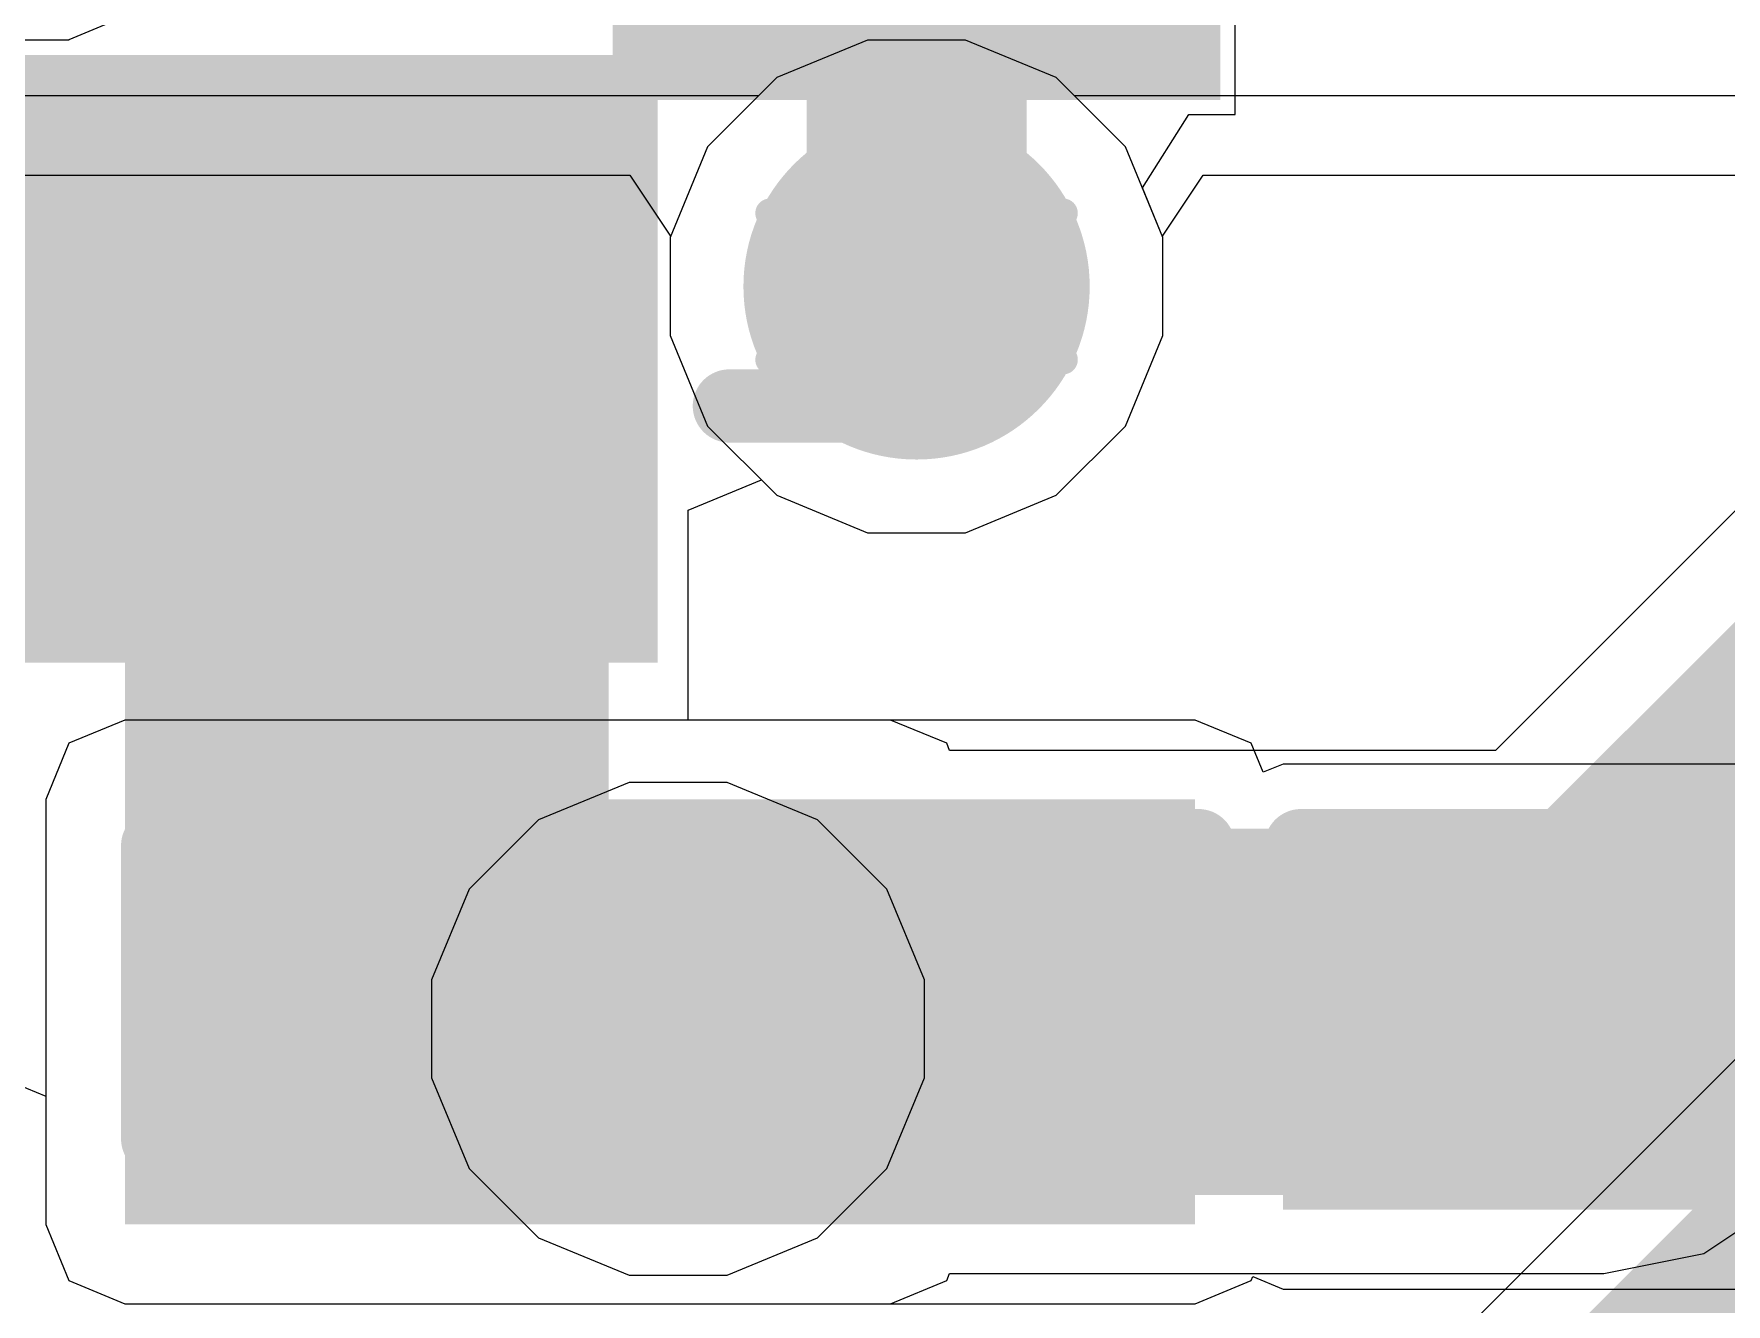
# Model space of a CAD drawing. Header units: inches. Extents: x -4 to 389, y 0 to 108.
# Drawn here: x 32.379 to 35.312, y 37.479 to 39.681 of the extents above; entities that cross this region are included whole.
import ezdxf

# ---------------------------------------------------------------- set-up
doc = ezdxf.new("R2010")
doc.units = ezdxf.units.IN
for name, color, linetype in [('Bottom Layer', 5, 'Continuous'), ('Bottom Overlay', 54, 'Continuous'), ('Bottom Paste', 16, 'Continuous'), ('Bottom Solder', 6, 'Continuous'), ('Drill Drawing', 1, 'Continuous'), ('Signal_1', 16, 'Continuous'), ('Signal_2', 76, 'Continuous'), ('Top Layer', 1, 'Continuous'), ('Top Overlay', 2, 'Continuous'), ('Top Paste', 8, 'Continuous'), ('Top Solder', 216, 'Continuous'), ('Via Holes', 16, 'Continuous')]:
    doc.layers.add(name, color=color, linetype=linetype)

msp = doc.modelspace()

# ---------------------------------------------------------------- hatches: boundary and pattern name
at = {"layer": 'Bottom Layer'}
h = msp.add_hatch(color=5, dxfattribs=at)
edge = h.paths.add_edge_path()
edge.add_arc((33.909, 39.243), 0.3, 0, 360)
for points in [[(32.5374, 37.6174), (34.3916, 37.6174), (34.3916, 38.354), (32.5374, 38.354)], [(34.544, 37.6428), (36.83, 37.6428), (36.83, 38.2778), (34.544, 38.2778)], [(33.3179, 37.7277), (32.6829, 37.7277), (32.6829, 38.1849), (33.3179, 38.1849)], [(34.3085, 37.7277), (33.6735, 37.7277), (33.6735, 38.1849), (34.3085, 38.1849)], [(35.2991, 37.7277), (34.6641, 37.7277), (34.6641, 38.1849), (35.2991, 38.1849)]]:
    msp.add_hatch(color=5, dxfattribs=at).paths.add_polyline_path(points)
h = msp.add_hatch(color=5, dxfattribs=at)
edge = h.paths.add_edge_path()
edge.add_arc((33.4957, 37.9563), 0.3, 0, 360)
at = {"layer": 'Bottom Paste'}
for points in [[(33.3179, 37.7277), (32.6829, 37.7277), (32.6829, 38.1849), (33.3179, 38.1849)], [(34.3085, 37.7277), (33.6735, 37.7277), (33.6735, 38.1849), (34.3085, 38.1849)], [(35.2991, 37.7277), (34.6641, 37.7277), (34.6641, 38.1849), (35.2991, 38.1849)]]:
    msp.add_hatch(color=16, dxfattribs=at).paths.add_polyline_path(points)
at = {"layer": 'Bottom Solder'}
for points in [[(33.3779, 37.6677), (32.6229, 37.6677), (32.6229, 38.2449), (33.3779, 38.2449)], [(34.3685, 37.6677), (33.6135, 37.6677), (33.6135, 38.2449), (34.3685, 38.2449)], [(35.3591, 37.6677), (34.6041, 37.6677), (34.6041, 38.2449), (35.3591, 38.2449)]]:
    msp.add_hatch(color=6, dxfattribs=at).paths.add_polyline_path(points)
at = {"layer": 'Signal_1'}
h = msp.add_hatch(color=16, dxfattribs=at)
edge = h.paths.add_edge_path()
edge.add_arc((33.909, 39.243), 0.3, 0, 360)
h = msp.add_hatch(color=16, dxfattribs=at)
edge = h.paths.add_edge_path()
edge.add_arc((33.4957, 37.9563), 0.3, 0, 360)
at = {"layer": 'Signal_2'}
h = msp.add_hatch(color=76, dxfattribs=at)
edge = h.paths.add_edge_path()
edge.add_arc((33.909, 39.243), 0.3, 0, 360)
h = msp.add_hatch(color=76, dxfattribs=at)
edge = h.paths.add_edge_path()
edge.add_arc((33.4957, 37.9563), 0.3, 0, 360)
at = {"layer": 'Top Layer'}
for points in [[(33.484, 39.9678), (34.334, 39.9678), (34.334, 39.6678), (33.484, 39.6678)], [(32.5374, 37.6174), (33.3756, 37.6174), (33.3756, 39.5732), (32.5374, 39.5732)], [(32.559, 38.6928), (32.559, 39.5428), (32.859, 39.5428), (32.859, 38.6928)], [(33.059, 38.6928), (33.059, 39.5428), (33.359, 39.5428), (33.359, 38.6928)], [(32.9692, 37.6174), (33.864, 37.6174), (33.864, 38.354), (32.9692, 38.354)]]:
    msp.add_hatch(color=1, dxfattribs=at).paths.add_polyline_path(points)
h = msp.add_hatch(color=1, dxfattribs=at)
edge = h.paths.add_edge_path()
edge.add_arc((33.909, 39.243), 0.3, 0, 360)
h = msp.add_hatch(color=1, dxfattribs=at)
edge = h.paths.add_edge_path()
edge.add_arc((33.4957, 37.9563), 0.3, 0, 360)
at = {"layer": 'Top Paste'}
for points in [[(33.484, 39.9678), (34.334, 39.9678), (34.334, 39.6678), (33.484, 39.6678)], [(32.559, 38.6928), (32.559, 39.5428), (32.859, 39.5428), (32.859, 38.6928)], [(33.059, 38.6928), (33.059, 39.5428), (33.359, 39.5428), (33.359, 38.6928)]]:
    msp.add_hatch(color=8, dxfattribs=at).paths.add_polyline_path(points)
at = {"layer": 'Top Solder'}
for points in [[(33.3824, 40.0694), (34.4356, 40.0694), (34.4356, 39.5662), (33.3824, 39.5662)], [(31.9574, 38.5912), (31.9574, 39.6444), (32.4606, 39.6444), (32.4606, 38.5912)], [(32.4574, 38.5912), (32.4574, 39.6444), (32.9606, 39.6444), (32.9606, 38.5912)], [(32.9574, 38.5912), (32.9574, 39.6444), (33.4606, 39.6444), (33.4606, 38.5912)]]:
    msp.add_hatch(color=216, dxfattribs=at).paths.add_polyline_path(points)
at = {"layer": 'Via Holes'}
h = msp.add_hatch(color=7, dxfattribs=at)
edge = h.paths.add_edge_path()
edge.add_arc((33.909, 39.243), 0.15, 0, 360)
h = msp.add_hatch(color=7, dxfattribs=at)
edge = h.paths.add_edge_path()
edge.add_arc((33.4957, 37.9563), 0.15, 0, 360)

# ---------------------------------------------------------------- linework, layer by layer
at = {"layer": 'Bottom Layer'}
for p, q in [((33.8241, 39.67), (33.6671, 39.605)), ((33.994, 39.67), (33.8241, 39.67)), ((34.1509, 39.605), (33.994, 39.67)), ((33.6671, 39.605), (33.547, 39.4849)), ((34.271, 39.4849), (34.1509, 39.605)), ((33.547, 39.4849), (33.482, 39.3279)), ((34.336, 39.3279), (34.271, 39.4849)), ((33.482, 39.3279), (33.482, 39.1581)), ((34.336, 39.1581), (34.336, 39.3279)), ((33.482, 39.1581), (33.547, 39.0011)), ((34.271, 39.0011), (34.336, 39.1581)), ((33.547, 39.0011), (33.6671, 38.881)), ((34.1509, 38.881), (34.271, 39.0011)), ((33.6671, 38.881), (33.8241, 38.816)), ((33.994, 38.816), (34.1509, 38.881)), ((33.8241, 38.816), (33.994, 38.816)), ((32.5374, 38.4915), (32.4402, 38.4512)), ((34.3916, 38.4915), (32.5374, 38.4915)), ((34.4888, 38.4512), (34.3916, 38.4915)), ((32.4402, 38.4512), (32.4, 38.354)), ((34.5096, 38.401), (34.4888, 38.4512)), ((34.544, 38.4153), (34.5096, 38.401)), ((36.0103, 38.4153), (34.544, 38.4153)), ((32.4, 38.354), (32.4, 37.6174)), ((32.4, 37.6174), (32.4402, 37.5202)), ((32.4402, 37.5202), (32.5374, 37.4799)), ((34.3916, 37.4799), (34.4888, 37.5202)), ((34.4888, 37.5202), (34.4916, 37.527)), ((34.4916, 37.527), (34.544, 37.5053)), ((34.544, 37.5053), (37.6871, 37.5053)), ((32.5374, 37.4799), (34.3916, 37.4799))]:
    msp.add_line(p, q, dxfattribs=at)
at = {"layer": 'Bottom Overlay'}
for points in [[(32.594, 38.2738, 0.127, 0.127, 0), (33.4068, 38.2738, 0.127, 0.127, 0)], [(32.594, 37.7658, 0.127, 0.127, 0), (32.594, 38.2738, 0.127, 0.127, 0)], [(33.4068, 37.7658, 0.127, 0.127, 0), (33.4068, 38.2738, 0.127, 0.127, 0)], [(33.5846, 38.2738, 0.127, 0.127, 0), (34.3974, 38.2738, 0.127, 0.127, 0)], [(33.5846, 37.7658, 0.127, 0.127, 0), (33.5846, 38.2738, 0.127, 0.127, 0)], [(34.3974, 37.7658, 0.127, 0.127, 0), (34.3974, 38.2738, 0.127, 0.127, 0)], [(34.5752, 38.2738, 0.127, 0.127, 0), (35.388, 38.2738, 0.127, 0.127, 0)], [(34.5752, 37.7658, 0.127, 0.127, 0), (34.5752, 38.2738, 0.127, 0.127, 0)]]:
    msp.add_lwpolyline(points, format="xyseb", dxfattribs=at)
for points in [[(32.5623, 38.2738, 0.0635, 0.0635, 1), (32.6258, 38.2738, 0.0635, 0.0635, 1)], [(32.5623, 38.2738, 0.0635, 0.0635, 1), (32.6258, 38.2738, 0.0635, 0.0635, 1)], [(33.3751, 38.2738, 0.0635, 0.0635, 1), (33.4386, 38.2738, 0.0635, 0.0635, 1)], [(33.3751, 38.2738, 0.0635, 0.0635, 1), (33.4386, 38.2738, 0.0635, 0.0635, 1)], [(33.5529, 38.2738, 0.0635, 0.0635, 1), (33.6164, 38.2738, 0.0635, 0.0635, 1)], [(33.5529, 38.2738, 0.0635, 0.0635, 1), (33.6164, 38.2738, 0.0635, 0.0635, 1)], [(34.3657, 38.2738, 0.0635, 0.0635, 1), (34.4292, 38.2738, 0.0635, 0.0635, 1)], [(34.3657, 38.2738, 0.0635, 0.0635, 1), (34.4292, 38.2738, 0.0635, 0.0635, 1)], [(34.5435, 38.2738, 0.0635, 0.0635, 1), (34.607, 38.2738, 0.0635, 0.0635, 1)], [(34.5435, 38.2738, 0.0635, 0.0635, 1), (34.607, 38.2738, 0.0635, 0.0635, 1)], [(32.5623, 37.7658, 0.0635, 0.0635, 1), (32.6258, 37.7658, 0.0635, 0.0635, 1)], [(33.3751, 37.7658, 0.0635, 0.0635, 1), (33.4386, 37.7658, 0.0635, 0.0635, 1)], [(33.5529, 37.7658, 0.0635, 0.0635, 1), (33.6164, 37.7658, 0.0635, 0.0635, 1)], [(34.3657, 37.7658, 0.0635, 0.0635, 1), (34.4292, 37.7658, 0.0635, 0.0635, 1)], [(34.5435, 37.7658, 0.0635, 0.0635, 1), (34.607, 37.7658, 0.0635, 0.0635, 1)]]:
    msp.add_lwpolyline(points, format="xyseb", close=True, dxfattribs=at)
at = {"layer": 'Drill Drawing'}
for points in [[(33.782, 39.37, 0.0508, 0.0508, 0), (33.909, 39.497, 0.0508, 0.0508, 0)], [(33.909, 39.497, 0.0508, 0.0508, 0), (34.036, 39.37, 0.0508, 0.0508, 0)], [(33.655, 39.37, 0.0508, 0.0508, 0), (33.782, 39.243, 0.0508, 0.0508, 0)], [(33.655, 39.37, 0.0508, 0.0508, 0), (33.782, 39.37, 0.0508, 0.0508, 0)], [(34.036, 39.37, 0.0508, 0.0508, 0), (34.163, 39.37, 0.0508, 0.0508, 0)], [(34.036, 39.243, 0.0508, 0.0508, 0), (34.163, 39.37, 0.0508, 0.0508, 0)], [(33.655, 39.116, 0.0508, 0.0508, 0), (33.782, 39.243, 0.0508, 0.0508, 0)], [(34.036, 39.243, 0.0508, 0.0508, 0), (34.163, 39.116, 0.0508, 0.0508, 0)], [(33.655, 39.116, 0.0508, 0.0508, 0), (33.782, 39.116, 0.0508, 0.0508, 0)], [(33.782, 39.116, 0.0508, 0.0508, 0), (33.909, 38.989, 0.0508, 0.0508, 0)], [(33.909, 38.989, 0.0508, 0.0508, 0), (34.036, 39.116, 0.0508, 0.0508, 0)], [(34.036, 39.116, 0.0508, 0.0508, 0), (34.163, 39.116, 0.0508, 0.0508, 0)], [(33.3687, 38.0833, 0.0508, 0.0508, 0), (33.4957, 38.2103, 0.0508, 0.0508, 0)], [(33.4957, 38.2103, 0.0508, 0.0508, 0), (33.6227, 38.0833, 0.0508, 0.0508, 0)], [(33.2417, 38.0833, 0.0508, 0.0508, 0), (33.3687, 37.9563, 0.0508, 0.0508, 0)], [(33.2417, 38.0833, 0.0508, 0.0508, 0), (33.3687, 38.0833, 0.0508, 0.0508, 0)], [(33.6227, 38.0833, 0.0508, 0.0508, 0), (33.7497, 38.0833, 0.0508, 0.0508, 0)], [(33.6227, 37.9563, 0.0508, 0.0508, 0), (33.7497, 38.0833, 0.0508, 0.0508, 0)], [(33.2417, 37.8293, 0.0508, 0.0508, 0), (33.3687, 37.9563, 0.0508, 0.0508, 0)], [(33.6227, 37.9563, 0.0508, 0.0508, 0), (33.7497, 37.8293, 0.0508, 0.0508, 0)], [(33.2417, 37.8293, 0.0508, 0.0508, 0), (33.3687, 37.8293, 0.0508, 0.0508, 0)], [(33.3687, 37.8293, 0.0508, 0.0508, 0), (33.4957, 37.7023, 0.0508, 0.0508, 0)], [(33.4957, 37.7023, 0.0508, 0.0508, 0), (33.6227, 37.8293, 0.0508, 0.0508, 0)], [(33.6227, 37.8293, 0.0508, 0.0508, 0), (33.7497, 37.8293, 0.0508, 0.0508, 0)]]:
    msp.add_lwpolyline(points, format="xyseb", dxfattribs=at)
for points in [[(33.8963, 39.497, 0.0254, 0.0254, 1), (33.9217, 39.497, 0.0254, 0.0254, 1)], [(33.8963, 39.497, 0.0254, 0.0254, 1), (33.9217, 39.497, 0.0254, 0.0254, 1)], [(33.6423, 39.37, 0.0254, 0.0254, 1), (33.6677, 39.37, 0.0254, 0.0254, 1)], [(33.6423, 39.37, 0.0254, 0.0254, 1), (33.6677, 39.37, 0.0254, 0.0254, 1)], [(33.7693, 39.37, 0.0254, 0.0254, 1), (33.7947, 39.37, 0.0254, 0.0254, 1)], [(33.7693, 39.37, 0.0254, 0.0254, 1), (33.7947, 39.37, 0.0254, 0.0254, 1)], [(34.0233, 39.37, 0.0254, 0.0254, 1), (34.0487, 39.37, 0.0254, 0.0254, 1)], [(34.0233, 39.37, 0.0254, 0.0254, 1), (34.0487, 39.37, 0.0254, 0.0254, 1)], [(34.1503, 39.37, 0.0254, 0.0254, 1), (34.1757, 39.37, 0.0254, 0.0254, 1)], [(34.1503, 39.37, 0.0254, 0.0254, 1), (34.1757, 39.37, 0.0254, 0.0254, 1)], [(33.7693, 39.243, 0.0254, 0.0254, 1), (33.7947, 39.243, 0.0254, 0.0254, 1)], [(33.7693, 39.243, 0.0254, 0.0254, 1), (33.7947, 39.243, 0.0254, 0.0254, 1)], [(34.0233, 39.243, 0.0254, 0.0254, 1), (34.0487, 39.243, 0.0254, 0.0254, 1)], [(34.0233, 39.243, 0.0254, 0.0254, 1), (34.0487, 39.243, 0.0254, 0.0254, 1)], [(33.6423, 39.116, 0.0254, 0.0254, 1), (33.6677, 39.116, 0.0254, 0.0254, 1)], [(33.6423, 39.116, 0.0254, 0.0254, 1), (33.6677, 39.116, 0.0254, 0.0254, 1)], [(33.7693, 39.116, 0.0254, 0.0254, 1), (33.7947, 39.116, 0.0254, 0.0254, 1)], [(33.7693, 39.116, 0.0254, 0.0254, 1), (33.7947, 39.116, 0.0254, 0.0254, 1)], [(34.0233, 39.116, 0.0254, 0.0254, 1), (34.0487, 39.116, 0.0254, 0.0254, 1)], [(34.0233, 39.116, 0.0254, 0.0254, 1), (34.0487, 39.116, 0.0254, 0.0254, 1)], [(34.1503, 39.116, 0.0254, 0.0254, 1), (34.1757, 39.116, 0.0254, 0.0254, 1)], [(34.1503, 39.116, 0.0254, 0.0254, 1), (34.1757, 39.116, 0.0254, 0.0254, 1)], [(33.8963, 38.989, 0.0254, 0.0254, 1), (33.9217, 38.989, 0.0254, 0.0254, 1)], [(33.8963, 38.989, 0.0254, 0.0254, 1), (33.9217, 38.989, 0.0254, 0.0254, 1)], [(33.483, 38.2103, 0.0254, 0.0254, 1), (33.5084, 38.2103, 0.0254, 0.0254, 1)], [(33.483, 38.2103, 0.0254, 0.0254, 1), (33.5084, 38.2103, 0.0254, 0.0254, 1)], [(33.229, 38.0833, 0.0254, 0.0254, 1), (33.2544, 38.0833, 0.0254, 0.0254, 1)], [(33.229, 38.0833, 0.0254, 0.0254, 1), (33.2544, 38.0833, 0.0254, 0.0254, 1)], [(33.356, 38.0833, 0.0254, 0.0254, 1), (33.3814, 38.0833, 0.0254, 0.0254, 1)], [(33.356, 38.0833, 0.0254, 0.0254, 1), (33.3814, 38.0833, 0.0254, 0.0254, 1)], [(33.61, 38.0833, 0.0254, 0.0254, 1), (33.6354, 38.0833, 0.0254, 0.0254, 1)], [(33.61, 38.0833, 0.0254, 0.0254, 1), (33.6354, 38.0833, 0.0254, 0.0254, 1)], [(33.737, 38.0833, 0.0254, 0.0254, 1), (33.7624, 38.0833, 0.0254, 0.0254, 1)], [(33.737, 38.0833, 0.0254, 0.0254, 1), (33.7624, 38.0833, 0.0254, 0.0254, 1)], [(33.356, 37.9563, 0.0254, 0.0254, 1), (33.3814, 37.9563, 0.0254, 0.0254, 1)], [(33.356, 37.9563, 0.0254, 0.0254, 1), (33.3814, 37.9563, 0.0254, 0.0254, 1)], [(33.61, 37.9563, 0.0254, 0.0254, 1), (33.6354, 37.9563, 0.0254, 0.0254, 1)], [(33.61, 37.9563, 0.0254, 0.0254, 1), (33.6354, 37.9563, 0.0254, 0.0254, 1)], [(33.229, 37.8293, 0.0254, 0.0254, 1), (33.2544, 37.8293, 0.0254, 0.0254, 1)], [(33.229, 37.8293, 0.0254, 0.0254, 1), (33.2544, 37.8293, 0.0254, 0.0254, 1)], [(33.356, 37.8293, 0.0254, 0.0254, 1), (33.3814, 37.8293, 0.0254, 0.0254, 1)], [(33.356, 37.8293, 0.0254, 0.0254, 1), (33.3814, 37.8293, 0.0254, 0.0254, 1)], [(33.61, 37.8293, 0.0254, 0.0254, 1), (33.6354, 37.8293, 0.0254, 0.0254, 1)], [(33.61, 37.8293, 0.0254, 0.0254, 1), (33.6354, 37.8293, 0.0254, 0.0254, 1)], [(33.737, 37.8293, 0.0254, 0.0254, 1), (33.7624, 37.8293, 0.0254, 0.0254, 1)], [(33.737, 37.8293, 0.0254, 0.0254, 1), (33.7624, 37.8293, 0.0254, 0.0254, 1)], [(33.483, 37.7023, 0.0254, 0.0254, 1), (33.5084, 37.7023, 0.0254, 0.0254, 1)], [(33.483, 37.7023, 0.0254, 0.0254, 1), (33.5084, 37.7023, 0.0254, 0.0254, 1)]]:
    msp.add_lwpolyline(points, format="xyseb", close=True, dxfattribs=at)
at = {"layer": 'Signal_1'}
for p, q in [((33.8241, 39.67), (33.6671, 39.605)), ((33.994, 39.67), (33.8241, 39.67)), ((34.1509, 39.605), (33.994, 39.67)), ((33.6671, 39.605), (33.6353, 39.5732)), ((34.1827, 39.5732), (34.1509, 39.605)), ((33.6353, 39.5732), (21.7893, 39.5732)), ((35.56, 39.5732), (34.1827, 39.5732)), ((23.2809, 39.4357), (33.4124, 39.4357)), ((33.4124, 39.4357), (33.4829, 39.3301)), ((34.3351, 39.3301), (34.4057, 39.4357)), ((34.4057, 39.4357), (35.4225, 39.4357)), ((33.4829, 39.3301), (33.482, 39.3279)), ((33.482, 39.3279), (33.482, 39.1581)), ((34.336, 39.3279), (34.3351, 39.3301)), ((34.336, 39.1581), (34.336, 39.3279)), ((33.482, 39.1581), (33.547, 39.0011)), ((34.271, 39.0011), (34.336, 39.1581)), ((33.547, 39.0011), (33.6671, 38.881)), ((34.1509, 38.881), (34.271, 39.0011)), ((33.6671, 38.881), (33.8241, 38.816)), ((33.994, 38.816), (34.1509, 38.881)), ((33.8241, 38.816), (33.994, 38.816)), ((33.4108, 38.3833), (33.2538, 38.3183)), ((33.5807, 38.3833), (33.4108, 38.3833)), ((33.7376, 38.3183), (33.5807, 38.3833)), ((33.2538, 38.3183), (33.1337, 38.1982)), ((33.8577, 38.1982), (33.7376, 38.3183)), ((33.1337, 38.1982), (33.0687, 38.0412)), ((33.9227, 38.0412), (33.8577, 38.1982)), ((35.5009, 38.077), (34.8177, 37.3938)), ((33.0687, 38.0412), (33.0687, 37.8714)), ((33.9227, 37.8714), (33.9227, 38.0412)), ((33.0687, 37.8714), (33.1337, 37.7144)), ((33.8577, 37.7144), (33.9227, 37.8714)), ((33.1337, 37.7144), (33.2538, 37.5943)), ((33.7376, 37.5943), (33.8577, 37.7144)), ((33.2538, 37.5943), (33.4108, 37.5293)), ((33.5807, 37.5293), (33.7376, 37.5943)), ((33.4108, 37.5293), (33.5807, 37.5293))]:
    msp.add_line(p, q, dxfattribs=at)
msp.add_lwpolyline([(34.925, 37.1348, 0.254, 0.254, 0), (36.1442, 38.354, 0.254, 0.254, 0)], format="xyseb", dxfattribs=at)
at = {"layer": 'Signal_2'}
for p, q in [((33.4108, 38.3833), (33.2538, 38.3183)), ((33.5807, 38.3833), (33.4108, 38.3833)), ((33.7376, 38.3183), (33.5807, 38.3833)), ((33.2538, 38.3183), (33.1337, 38.1982)), ((33.8577, 38.1982), (33.7376, 38.3183)), ((33.1337, 38.1982), (33.0687, 38.0412)), ((33.9227, 38.0412), (33.8577, 38.1982)), ((33.0687, 38.0412), (33.0687, 37.8714)), ((33.9227, 37.8714), (33.9227, 38.0412)), ((33.0687, 37.8714), (33.1337, 37.7144)), ((33.8577, 37.7144), (33.9227, 37.8714)), ((33.1337, 37.7144), (33.2538, 37.5943)), ((33.7376, 37.5943), (33.8577, 37.7144)), ((33.2538, 37.5943), (33.4108, 37.5293)), ((33.5807, 37.5293), (33.7376, 37.5943)), ((33.4108, 37.5293), (33.5807, 37.5293))]:
    msp.add_line(p, q, dxfattribs=at)
at = {"layer": 'Top Layer'}
for p, q in [((34.461, 39.5408), (34.461, 39.7443)), ((32.5374, 39.7107), (32.4402, 39.6704)), ((32.44, 39.6698), (31.432, 39.6698)), ((32.4402, 39.6704), (32.44, 39.6698)), ((34.3004, 39.4138), (34.381, 39.5408)), ((34.381, 39.5408), (34.461, 39.5408)), ((34.336, 39.3279), (34.3004, 39.4138)), ((34.336, 39.1581), (34.336, 39.3279)), ((34.271, 39.0011), (34.336, 39.1581)), ((34.1509, 38.881), (34.271, 39.0011)), ((35.437, 38.9637), (34.9122, 38.4389)), ((33.5131, 38.8555), (33.6401, 38.9081)), ((33.6401, 38.9081), (33.6671, 38.881)), ((33.5131, 38.4915), (33.5131, 38.8555)), ((33.6671, 38.881), (33.8241, 38.816)), ((33.994, 38.816), (34.1509, 38.881)), ((33.8241, 38.816), (33.994, 38.816)), ((33.864, 38.4915), (33.5131, 38.4915)), ((33.9612, 38.4512), (33.864, 38.4915)), ((33.9663, 38.4389), (33.9612, 38.4512)), ((34.9122, 38.4389), (33.9663, 38.4389)), ((32.273, 37.8922), (32.4, 37.8396)), ((32.4, 37.8396), (32.4, 37.6174)), ((35.2733, 37.567), (35.4204, 37.6652)), ((32.4, 37.6174), (32.4402, 37.5202)), ((35.0999, 37.5325), (35.2733, 37.567)), ((32.4402, 37.5202), (32.5374, 37.4799)), ((33.864, 37.4799), (33.9612, 37.5202)), ((33.9612, 37.5202), (33.9663, 37.5325)), ((33.9663, 37.5325), (35.0999, 37.5325)), ((32.5374, 37.4799), (33.864, 37.4799))]:
    msp.add_line(p, q, dxfattribs=at)
for points in [[(33.909, 39.243, 0.381, 0.381, 0), (33.909, 39.767, 0.381, 0.381, 0)], [(32.709, 37.9683, 0.2032, 0.2032, 0), (32.709, 39.1178, 0.2032, 0.2032, 0)], [(32.709, 39.1178, 0.2032, 0.2032, 0), (33.209, 39.1178, 0.2032, 0.2032, 0)], [(35.0999, 37.9857, 0.635, 0.635, 0), (35.8902, 38.776, 0.635, 0.635, 0)], [(33.5251, 37.9857, 0.635, 0.635, 0), (35.0999, 37.9857, 0.635, 0.635, 0)], [(33.4957, 37.9563, 0.508, 0.508, 0), (33.5251, 37.9857, 0.508, 0.508, 0)], [(32.709, 37.9683, 0.2032, 0.2032, 0), (32.721, 37.9563, 0.2032, 0.2032, 0)]]:
    msp.add_lwpolyline(points, format="xyseb", dxfattribs=at)
for points in [[(33.8138, 39.767, 0.1905, 0.1905, 1), (34.0043, 39.767, 0.1905, 0.1905, 1)], [(33.8138, 39.243, 0.1905, 0.1905, 1), (34.0043, 39.243, 0.1905, 0.1905, 1)], [(32.6582, 39.1178, 0.1016, 0.1016, 1), (32.7598, 39.1178, 0.1016, 0.1016, 1)], [(32.6582, 39.1178, 0.1016, 0.1016, 1), (32.7598, 39.1178, 0.1016, 0.1016, 1)], [(33.1582, 39.1178, 0.1016, 0.1016, 1), (33.2598, 39.1178, 0.1016, 0.1016, 1)], [(33.3664, 37.9857, 0.3175, 0.3175, 1), (33.6839, 37.9857, 0.3175, 0.3175, 1)], [(34.9412, 37.9857, 0.3175, 0.3175, 1), (35.2587, 37.9857, 0.3175, 0.3175, 1)], [(34.9412, 37.9857, 0.3175, 0.3175, 1), (35.2587, 37.9857, 0.3175, 0.3175, 1)], [(33.3981, 37.9857, 0.254, 0.254, 1), (33.6521, 37.9857, 0.254, 0.254, 1)], [(33.3687, 37.9563, 0.254, 0.254, 1), (33.6227, 37.9563, 0.254, 0.254, 1)], [(32.6582, 37.9683, 0.1016, 0.1016, 1), (32.7598, 37.9683, 0.1016, 0.1016, 1)], [(32.6582, 37.9683, 0.1016, 0.1016, 1), (32.7598, 37.9683, 0.1016, 0.1016, 1)], [(32.6702, 37.9563, 0.1016, 0.1016, 1), (32.7718, 37.9563, 0.1016, 0.1016, 1)]]:
    msp.add_lwpolyline(points, format="xyseb", close=True, dxfattribs=at)
at = {"layer": 'Top Overlay'}
for points in [[(34.0164, 39.0358, 0.127, 0.127, 0), (34.0164, 39.493, 0.127, 0.127, 0)], [(33.5846, 39.0358, 0.127, 0.127, 0), (34.0164, 39.0358, 0.127, 0.127, 0)]]:
    msp.add_lwpolyline(points, format="xyseb", dxfattribs=at)
for points in [[(33.9847, 39.493, 0.0635, 0.0635, 1), (34.0482, 39.493, 0.0635, 0.0635, 1)], [(33.5529, 39.0358, 0.0635, 0.0635, 1), (33.6164, 39.0358, 0.0635, 0.0635, 1)], [(33.9847, 39.0358, 0.0635, 0.0635, 1), (34.0482, 39.0358, 0.0635, 0.0635, 1)], [(33.9847, 39.0358, 0.0635, 0.0635, 1), (34.0482, 39.0358, 0.0635, 0.0635, 1)]]:
    msp.add_lwpolyline(points, format="xyseb", close=True, dxfattribs=at)

doc.saveas('drawing.dxf')
